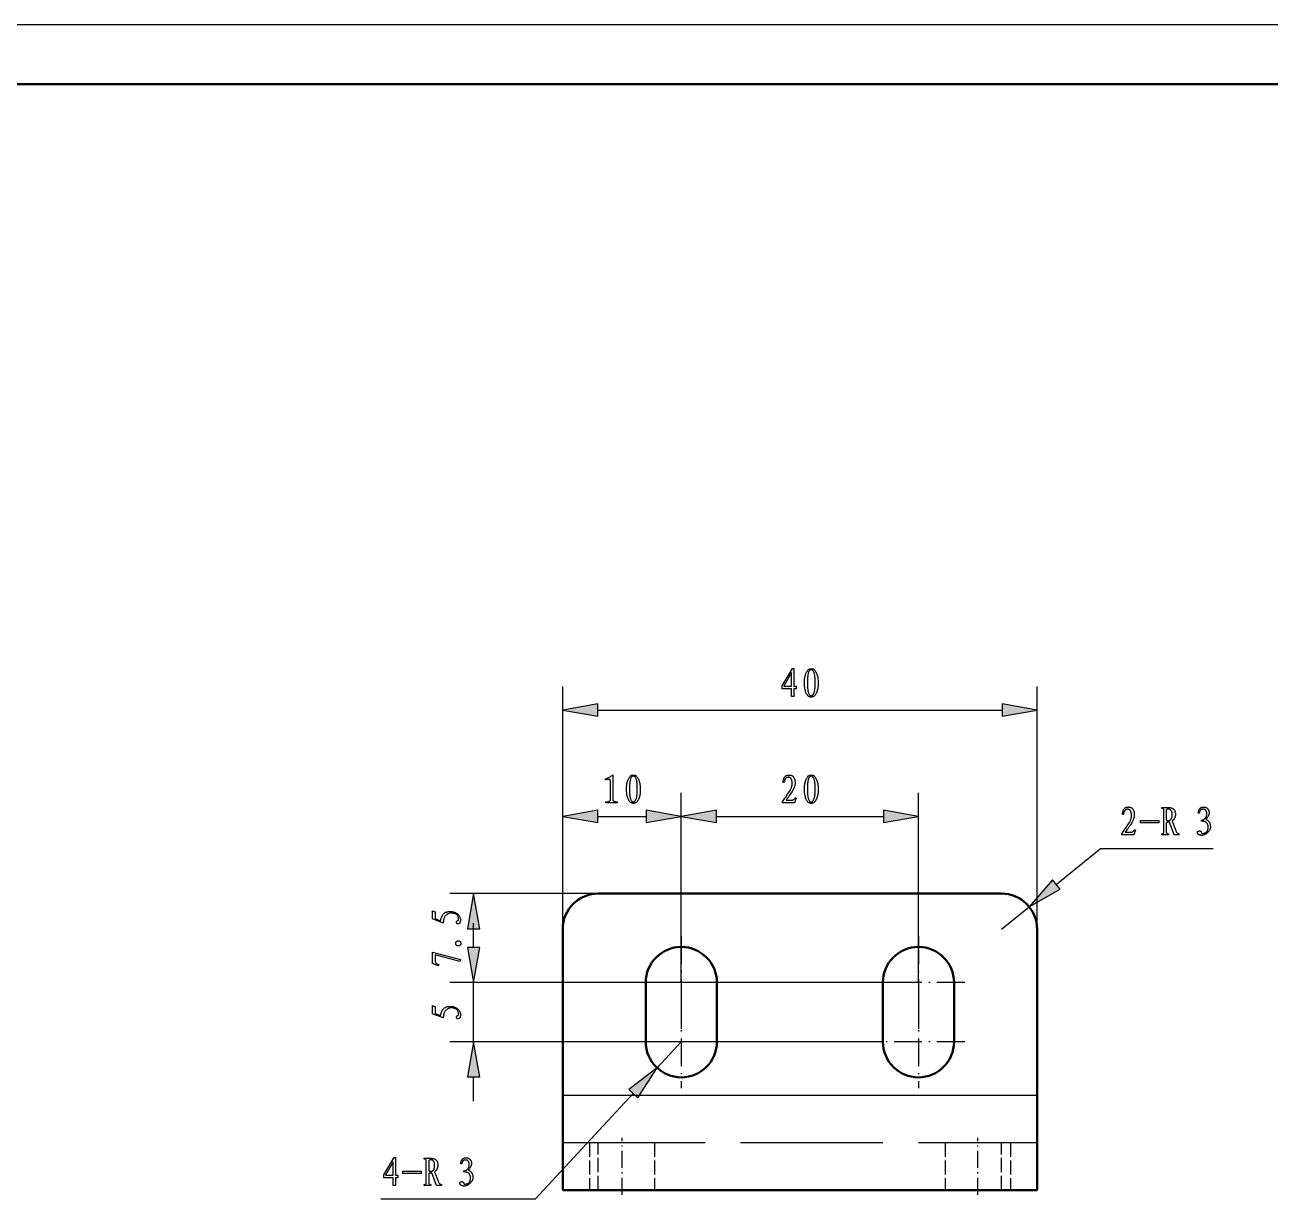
# Model space of a CAD drawing. Extents: x 0 to 420, y 0 to 297.
# Drawn here: x 210 to 315, y 198 to 297 of the extents above; entities that cross this region are included whole.
import ezdxf

# ---------------------------------------------------------------- set-up
doc = ezdxf.new("R2010")
doc.units = 0
doc.linetypes.add('DASHDOT', pattern=[18.5, 12, -3, 0.5, -3])
doc.linetypes.add('DASHED', pattern=[15, 12, -3])

msp = doc.modelspace()

# ---------------------------------------------------------------- linework, layer by layer
at = {"color": 7, "lineweight": 25}
for p, q in [((420, 297), (0, 297)), ((255.35, 206.74), (295.35, 206.74))]:
    msp.add_line(p, q, dxfattribs=at)
at = {"color": 7, "lineweight": 50}
for p, q in [((415, 292), (25, 292)), ((258.35, 223.74), (292.35, 223.74)), ((255.35, 198.74), (295.35, 198.74))]:
    msp.add_line(p, q, dxfattribs=at)
at = {"color": 5, "lineweight": 25}
for p, q in [((255.35, 220.74), (255.35, 241.21)), ((295.35, 220.74), (295.35, 241.21)), ((258.31, 239.21), (292.4, 239.21)), ((285.35, 216.24), (245.83, 216.24)), ((282.35, 216.24), (245.83, 216.24)), ((282.35, 211.24), (245.83, 211.24))]:
    msp.add_line(p, q, dxfattribs=at)
at = {"color": 5, "lineweight": 25, "ltscale": 0.28781}
msp.add_line((255.35, 220.74), (255.35, 232.25), dxfattribs=at)
at = {"color": 5, "lineweight": 25, "ltscale": 0.40031}
for p, q in [((265.35, 216.24), (265.35, 232.25)), ((265.35, 216.24), (265.35, 232.25)), ((285.35, 216.24), (285.35, 232.25))]:
    msp.add_line(p, q, dxfattribs=at)
at = {"color": 5, "lineweight": 25, "ltscale": 0.102278}
msp.add_line((258.31, 230.25), (262.4, 230.25), dxfattribs=at)
at = {"color": 5, "lineweight": 25, "ltscale": 0.352278}
msp.add_line((268.31, 230.25), (282.4, 230.25), dxfattribs=at)
at = {"color": 5, "lineweight": 25, "ltscale": 0.120807}
msp.add_line((296.97, 224.5), (300.71, 227.55), dxfattribs=at)
at = {"color": 5, "lineweight": 25, "ltscale": 0.2375}
msp.add_line((300.71, 227.55), (310.21, 227.55), dxfattribs=at)
at = {"color": 5, "lineweight": 25, "ltscale": 0.313143}
msp.add_line((258.35, 223.74), (245.83, 223.74), dxfattribs=at)
at = {"color": 5, "lineweight": 25, "ltscale": 0.075}
for p, q in [((292.35, 220.74), (294.68, 222.63)), ((265.35, 211.24), (263.31, 209.04))]:
    msp.add_line(p, q, dxfattribs=at)
at = {"color": 5, "lineweight": 25, "ltscale": 0.051139}
for p, q in [((247.83, 219.19), (247.83, 221.24)), ((247.83, 206.24), (247.83, 208.28))]:
    msp.add_line(p, q, dxfattribs=at)
at = {"color": 5, "lineweight": 25, "ltscale": 0.039779}
msp.add_line((247.83, 219.19), (247.83, 220.78), dxfattribs=at)
at = {"color": 7, "lineweight": 50, "ltscale": 0.35}
for p, q in [((255.35, 206.74), (255.35, 220.74)), ((295.35, 206.74), (295.35, 220.74))]:
    msp.add_line(p, q, dxfattribs=at)
at = {"color": 14, "linetype": 'DASHDOT', "lineweight": 25, "ltscale": 0.195}
for p, q in [((265.35, 220.14), (265.35, 212.34)), ((285.35, 220.14), (285.35, 212.34)), ((269.25, 216.24), (261.45, 216.24)), ((289.25, 216.24), (281.45, 216.24)), ((265.35, 215.14), (265.35, 207.34)), ((285.35, 215.14), (285.35, 207.34)), ((269.25, 211.24), (261.45, 211.24)), ((289.25, 211.24), (281.45, 211.24))]:
    msp.add_line(p, q, dxfattribs=at)
at = {"color": 5, "lineweight": 25, "ltscale": 0.125}
msp.add_line((247.83, 211.24), (247.83, 216.24), dxfattribs=at)
at = {"color": 7, "lineweight": 50, "ltscale": 0.125}
for p, q in [((262.35, 216.24), (262.35, 211.24)), ((268.35, 211.24), (268.35, 216.24)), ((282.35, 211.24), (282.35, 216.24)), ((288.35, 216.24), (288.35, 211.24))]:
    msp.add_line(p, q, dxfattribs=at)
at = {"color": 5, "lineweight": 25, "ltscale": 0.304018}
msp.add_line((261.3, 206.88), (253.02, 197.97), dxfattribs=at)
at = {"color": 7, "lineweight": 50, "ltscale": 0.2}
for p, q in [((255.35, 198.74), (255.35, 206.74)), ((295.35, 198.74), (295.35, 206.74))]:
    msp.add_line(p, q, dxfattribs=at)
at = {"color": 7, "linetype": 'DASHED', "lineweight": 25}
for p, q in [((255.35, 206.74), (295.35, 206.74)), ((255.35, 202.74), (295.35, 202.74))]:
    msp.add_line(p, q, dxfattribs=at)
at = {"color": 7, "linetype": 'DASHED', "lineweight": 25, "ltscale": 0.1}
for p, q in [((257.6, 202.74), (257.6, 198.74)), ((258.35, 198.74), (258.35, 202.74)), ((263.1, 202.74), (263.1, 198.74)), ((287.6, 202.74), (287.6, 198.74)), ((292.35, 198.74), (292.35, 202.74)), ((293.1, 202.74), (293.1, 198.74))]:
    msp.add_line(p, q, dxfattribs=at)
at = {"color": 14, "linetype": 'DASHDOT', "lineweight": 25, "ltscale": 0.12}
for p, q in [((260.35, 198.34), (260.35, 203.14)), ((290.35, 198.34), (290.35, 203.14))]:
    msp.add_line(p, q, dxfattribs=at)
at = {"color": 5, "lineweight": 25, "ltscale": 0.325}
msp.add_line((253.02, 197.97), (240.02, 197.97), dxfattribs=at)
at = {"color": 5, "lineweight": 25}
for points in [[(274.85, 242.72), (274.85, 241.24), (275.04, 241.24), (275.04, 241.02), (274.85, 241.02), (274.85, 240.37), (274.64, 240.37), (274.64, 241.02), (273.86, 241.02), (273.86, 241.27), (274.74, 242.72)], [(276.73, 242.36), (276.76, 242.3), (276.78, 242.23), (276.81, 242.16), (276.83, 242.08), (276.85, 242), (276.86, 241.91), (276.87, 241.82), (276.88, 241.72), (276.89, 241.62), (276.89, 241.51), (276.89, 241.41), (276.89, 241.3), (276.88, 241.21), (276.87, 241.11), (276.86, 241.02), (276.84, 240.94), (276.82, 240.86), (276.79, 240.78), (276.77, 240.71), (276.73, 240.64), (276.7, 240.58), (276.66, 240.52), (276.63, 240.47), (276.59, 240.43), (276.54, 240.39), (276.5, 240.36), (276.45, 240.34), (276.41, 240.32), (276.36, 240.31), (276.3, 240.31), (276.25, 240.31), (276.2, 240.32), (276.15, 240.34), (276.11, 240.36), (276.07, 240.39), (276.03, 240.43), (275.99, 240.47), (275.95, 240.52), (275.92, 240.58), (275.89, 240.64), (275.86, 240.71), (275.83, 240.78), (275.81, 240.86), (275.79, 240.94), (275.77, 241.02), (275.76, 241.11), (275.75, 241.21), (275.74, 241.3), (275.74, 241.41), (275.74, 241.51), (275.74, 241.62), (275.74, 241.72), (275.75, 241.82), (275.76, 241.91), (275.77, 242), (275.79, 242.08), (275.81, 242.16), (275.83, 242.23), (275.86, 242.3), (275.89, 242.36), (275.92, 242.42), (275.95, 242.47), (275.98, 242.52), (276.01, 242.56), (276.03, 242.59), (276.06, 242.62), (276.09, 242.65), (276.12, 242.67), (276.15, 242.68), (276.17, 242.69), (276.2, 242.69), (276.23, 242.7), (276.26, 242.7), (276.28, 242.7), (276.31, 242.7), (276.34, 242.7), (276.36, 242.7), (276.39, 242.7), (276.41, 242.69), (276.44, 242.69), (276.47, 242.68), (276.49, 242.67), (276.52, 242.65), (276.55, 242.62), (276.58, 242.59), (276.61, 242.56), (276.64, 242.52), (276.67, 242.47), (276.7, 242.42)], [(276.06, 240.73), (276.07, 240.68), (276.09, 240.64), (276.1, 240.6), (276.12, 240.57), (276.14, 240.54), (276.15, 240.51), (276.17, 240.49), (276.19, 240.48), (276.2, 240.46), (276.22, 240.45), (276.24, 240.45), (276.26, 240.44), (276.27, 240.44), (276.29, 240.44), (276.31, 240.44), (276.33, 240.44), (276.34, 240.44), (276.36, 240.44), (276.38, 240.45), (276.39, 240.45), (276.41, 240.46), (276.43, 240.48), (276.44, 240.49), (276.46, 240.51), (276.47, 240.54), (276.49, 240.57), (276.51, 240.6), (276.52, 240.64), (276.54, 240.68), (276.56, 240.73), (276.57, 240.78), (276.59, 240.84), (276.6, 240.9), (276.61, 240.97), (276.62, 241.04), (276.63, 241.13), (276.63, 241.21), (276.64, 241.31), (276.64, 241.41), (276.64, 241.51), (276.64, 241.62), (276.64, 241.72), (276.63, 241.82), (276.63, 241.91), (276.62, 241.99), (276.61, 242.07), (276.6, 242.15), (276.59, 242.21), (276.57, 242.28), (276.56, 242.33), (276.54, 242.39), (276.52, 242.43), (276.5, 242.47), (276.48, 242.51), (276.45, 242.54), (276.43, 242.56), (276.4, 242.58), (276.37, 242.6), (276.34, 242.6), (276.3, 242.61), (276.27, 242.6), (276.24, 242.6), (276.21, 242.58), (276.18, 242.56), (276.16, 242.54), (276.13, 242.51), (276.11, 242.47), (276.09, 242.43), (276.07, 242.39), (276.06, 242.33), (276.04, 242.28), (276.03, 242.21), (276.02, 242.15), (276.01, 242.07), (276, 241.99), (275.99, 241.91), (275.99, 241.82), (275.99, 241.72), (275.98, 241.62), (275.98, 241.51), (275.98, 241.41), (275.99, 241.31), (275.99, 241.21), (275.99, 241.13), (276, 241.04), (276.01, 240.97), (276.02, 240.9), (276.03, 240.84), (276.04, 240.78)], [(274.64, 241.24), (274.64, 242.38), (273.99, 241.24)], [(258.31, 239.74), (255.35, 239.21), (258.31, 238.69)], [(292.4, 238.69), (295.35, 239.21), (292.4, 239.74)], [(259.37, 233.18), (259.37, 233.22), (259.36, 233.25), (259.36, 233.28), (259.35, 233.31), (259.34, 233.33), (259.32, 233.35), (259.31, 233.36), (259.29, 233.37), (259.26, 233.38), (259.24, 233.38), (259.21, 233.38), (259.19, 233.37), (259.16, 233.37), (259.13, 233.37), (259.1, 233.36), (259.08, 233.36), (259.05, 233.35), (259.02, 233.34), (258.99, 233.34), (258.96, 233.33), (258.96, 233.41), (259.02, 233.44), (259.09, 233.46), (259.15, 233.49), (259.22, 233.52), (259.28, 233.56), (259.34, 233.59), (259.4, 233.63), (259.46, 233.67), (259.52, 233.71), (259.57, 233.75), (259.57, 231.65), (259.58, 231.62), (259.6, 231.59), (259.62, 231.56), (259.65, 231.54), (259.68, 231.52), (259.72, 231.51), (259.77, 231.5), (259.82, 231.49), (259.88, 231.48), (259.94, 231.48), (259.94, 231.4), (258.99, 231.4), (258.99, 231.48), (259.05, 231.48), (259.12, 231.49), (259.17, 231.5), (259.22, 231.51), (259.26, 231.52), (259.3, 231.53), (259.32, 231.55), (259.35, 231.57), (259.36, 231.59), (259.37, 231.62)], [(261.73, 233.4), (261.76, 233.33), (261.78, 233.27), (261.81, 233.19), (261.83, 233.12), (261.85, 233.03), (261.86, 232.95), (261.87, 232.86), (261.88, 232.76), (261.89, 232.66), (261.89, 232.55), (261.89, 232.44), (261.89, 232.34), (261.88, 232.24), (261.87, 232.15), (261.86, 232.06), (261.84, 231.97), (261.82, 231.89), (261.79, 231.81), (261.77, 231.74), (261.73, 231.67), (261.7, 231.61), (261.66, 231.56), (261.63, 231.51), (261.59, 231.46), (261.54, 231.43), (261.5, 231.4), (261.45, 231.38), (261.41, 231.36), (261.36, 231.35), (261.3, 231.35), (261.25, 231.35), (261.2, 231.36), (261.15, 231.38), (261.11, 231.4), (261.07, 231.43), (261.03, 231.46), (260.99, 231.51), (260.95, 231.56), (260.92, 231.61), (260.89, 231.67), (260.86, 231.74), (260.83, 231.81), (260.81, 231.89), (260.79, 231.97), (260.77, 232.06), (260.76, 232.15), (260.75, 232.24), (260.74, 232.34), (260.74, 232.44), (260.74, 232.55), (260.74, 232.66), (260.74, 232.76), (260.75, 232.86), (260.76, 232.95), (260.77, 233.03), (260.79, 233.12), (260.81, 233.19), (260.83, 233.27), (260.86, 233.33), (260.89, 233.4), (260.92, 233.45), (260.95, 233.51), (260.98, 233.55), (261.01, 233.59), (261.03, 233.63), (261.06, 233.66), (261.09, 233.68), (261.12, 233.7), (261.15, 233.72), (261.17, 233.73), (261.2, 233.73), (261.23, 233.73), (261.26, 233.74), (261.28, 233.74), (261.31, 233.74), (261.34, 233.74), (261.36, 233.74), (261.39, 233.73), (261.41, 233.73), (261.44, 233.73), (261.47, 233.72), (261.49, 233.7), (261.52, 233.68), (261.55, 233.66), (261.58, 233.63), (261.61, 233.59), (261.64, 233.55), (261.67, 233.51), (261.7, 233.45)], [(261.06, 231.76), (261.07, 231.72), (261.09, 231.68), (261.1, 231.64), (261.12, 231.6), (261.14, 231.58), (261.15, 231.55), (261.17, 231.53), (261.19, 231.51), (261.2, 231.5), (261.22, 231.49), (261.24, 231.48), (261.26, 231.48), (261.27, 231.48), (261.29, 231.47), (261.31, 231.47), (261.33, 231.47), (261.34, 231.48), (261.36, 231.48), (261.38, 231.48), (261.39, 231.49), (261.41, 231.5), (261.43, 231.51), (261.44, 231.53), (261.46, 231.55), (261.47, 231.58), (261.49, 231.6), (261.51, 231.64), (261.52, 231.68), (261.54, 231.72), (261.56, 231.76), (261.57, 231.81), (261.59, 231.87), (261.6, 231.93), (261.61, 232), (261.62, 232.08), (261.63, 232.16), (261.63, 232.25), (261.64, 232.34), (261.64, 232.44), (261.64, 232.55), (261.64, 232.66), (261.64, 232.76), (261.63, 232.85), (261.63, 232.94), (261.62, 233.03), (261.61, 233.11), (261.6, 233.18), (261.59, 233.25), (261.57, 233.31), (261.56, 233.37), (261.54, 233.42), (261.52, 233.47), (261.5, 233.51), (261.48, 233.54), (261.45, 233.57), (261.43, 233.6), (261.4, 233.62), (261.37, 233.63), (261.34, 233.64), (261.3, 233.64), (261.27, 233.64), (261.24, 233.63), (261.21, 233.62), (261.18, 233.6), (261.16, 233.57), (261.13, 233.54), (261.11, 233.51), (261.09, 233.47), (261.07, 233.42), (261.06, 233.37), (261.04, 233.31), (261.03, 233.25), (261.02, 233.18), (261.01, 233.11), (261, 233.03), (260.99, 232.94), (260.99, 232.85), (260.99, 232.76), (260.98, 232.66), (260.98, 232.55), (260.98, 232.44), (260.99, 232.34), (260.99, 232.25), (260.99, 232.16), (261, 232.08), (261.01, 232), (261.02, 231.93), (261.03, 231.87), (261.04, 231.81)], [(274.18, 231.62), (274.71, 231.62), (274.74, 231.63), (274.76, 231.64), (274.79, 231.65), (274.82, 231.66), (274.84, 231.68), (274.87, 231.7), (274.89, 231.73), (274.91, 231.75), (274.94, 231.78), (274.96, 231.81), (275.04, 231.81), (274.9, 231.4), (273.88, 231.4), (273.88, 231.48), (273.99, 231.64), (274.09, 231.78), (274.18, 231.91), (274.26, 232.03), (274.34, 232.14), (274.4, 232.24), (274.46, 232.33), (274.51, 232.4), (274.55, 232.47), (274.57, 232.52), (274.6, 232.57), (274.62, 232.62), (274.64, 232.67), (274.65, 232.72), (274.67, 232.77), (274.68, 232.82), (274.69, 232.86), (274.69, 232.91), (274.7, 232.96), (274.7, 233.01), (274.7, 233.05), (274.69, 233.1), (274.69, 233.14), (274.69, 233.18), (274.68, 233.22), (274.67, 233.26), (274.66, 233.3), (274.65, 233.33), (274.64, 233.37), (274.63, 233.4), (274.61, 233.43), (274.6, 233.45), (274.58, 233.47), (274.56, 233.49), (274.53, 233.51), (274.51, 233.52), (274.48, 233.53), (274.45, 233.54), (274.42, 233.55), (274.38, 233.55), (274.35, 233.55), (274.32, 233.54), (274.29, 233.54), (274.26, 233.53), (274.23, 233.51), (274.2, 233.5), (274.18, 233.48), (274.16, 233.46), (274.14, 233.44), (274.12, 233.41), (274.11, 233.38), (274.09, 233.35), (274.08, 233.33), (274.07, 233.29), (274.05, 233.26), (274.04, 233.23), (274.04, 233.2), (274.03, 233.17), (274.02, 233.13), (274.01, 233.1), (273.93, 233.1), (273.94, 233.17), (273.95, 233.24), (273.96, 233.3), (273.98, 233.36), (273.99, 233.41), (274.01, 233.46), (274.02, 233.5), (274.04, 233.54), (274.06, 233.57), (274.08, 233.6), (274.1, 233.62), (274.13, 233.64), (274.15, 233.66), (274.17, 233.67), (274.2, 233.69), (274.22, 233.7), (274.25, 233.71), (274.27, 233.72), (274.3, 233.73), (274.32, 233.73), (274.35, 233.74), (274.37, 233.74), (274.4, 233.74), (274.42, 233.74), (274.45, 233.74), (274.47, 233.74), (274.5, 233.74), (274.52, 233.74), (274.55, 233.74), (274.57, 233.73), (274.6, 233.73), (274.62, 233.72), (274.65, 233.71), (274.67, 233.69), (274.7, 233.68), (274.72, 233.66), (274.75, 233.63), (274.77, 233.61), (274.8, 233.58), (274.82, 233.55), (274.84, 233.51), (274.86, 233.48), (274.88, 233.44), (274.9, 233.39), (274.91, 233.35), (274.92, 233.3), (274.93, 233.25), (274.94, 233.2), (274.94, 233.14), (274.94, 233.08), (274.94, 233.02), (274.94, 232.96), (274.93, 232.9), (274.91, 232.84), (274.9, 232.78), (274.87, 232.71), (274.85, 232.65), (274.82, 232.58), (274.79, 232.52), (274.75, 232.45), (274.71, 232.39), (274.67, 232.32), (274.62, 232.24), (274.57, 232.16), (274.51, 232.08), (274.45, 232), (274.39, 231.91), (274.32, 231.82), (274.25, 231.72)], [(276.73, 233.4), (276.76, 233.33), (276.78, 233.27), (276.81, 233.19), (276.83, 233.12), (276.85, 233.03), (276.86, 232.95), (276.87, 232.86), (276.88, 232.76), (276.89, 232.66), (276.89, 232.55), (276.89, 232.44), (276.89, 232.34), (276.88, 232.24), (276.87, 232.15), (276.86, 232.06), (276.84, 231.97), (276.82, 231.89), (276.79, 231.81), (276.77, 231.74), (276.73, 231.67), (276.7, 231.61), (276.66, 231.56), (276.63, 231.51), (276.59, 231.46), (276.54, 231.43), (276.5, 231.4), (276.45, 231.38), (276.41, 231.36), (276.36, 231.35), (276.3, 231.35), (276.25, 231.35), (276.2, 231.36), (276.15, 231.38), (276.11, 231.4), (276.07, 231.43), (276.03, 231.46), (275.99, 231.51), (275.95, 231.56), (275.92, 231.61), (275.89, 231.67), (275.86, 231.74), (275.83, 231.81), (275.81, 231.89), (275.79, 231.97), (275.77, 232.06), (275.76, 232.15), (275.75, 232.24), (275.74, 232.34), (275.74, 232.44), (275.74, 232.55), (275.74, 232.66), (275.74, 232.76), (275.75, 232.86), (275.76, 232.95), (275.77, 233.03), (275.79, 233.12), (275.81, 233.19), (275.83, 233.27), (275.86, 233.33), (275.89, 233.4), (275.92, 233.45), (275.95, 233.51), (275.98, 233.55), (276.01, 233.59), (276.03, 233.63), (276.06, 233.66), (276.09, 233.68), (276.12, 233.7), (276.15, 233.72), (276.17, 233.73), (276.2, 233.73), (276.23, 233.73), (276.26, 233.74), (276.28, 233.74), (276.31, 233.74), (276.34, 233.74), (276.36, 233.74), (276.39, 233.73), (276.41, 233.73), (276.44, 233.73), (276.47, 233.72), (276.49, 233.7), (276.52, 233.68), (276.55, 233.66), (276.58, 233.63), (276.61, 233.59), (276.64, 233.55), (276.67, 233.51), (276.7, 233.45)], [(276.06, 231.76), (276.07, 231.72), (276.09, 231.68), (276.1, 231.64), (276.12, 231.6), (276.14, 231.58), (276.15, 231.55), (276.17, 231.53), (276.19, 231.51), (276.2, 231.5), (276.22, 231.49), (276.24, 231.48), (276.26, 231.48), (276.27, 231.48), (276.29, 231.47), (276.31, 231.47), (276.33, 231.47), (276.34, 231.48), (276.36, 231.48), (276.38, 231.48), (276.39, 231.49), (276.41, 231.5), (276.43, 231.51), (276.44, 231.53), (276.46, 231.55), (276.47, 231.58), (276.49, 231.6), (276.51, 231.64), (276.52, 231.68), (276.54, 231.72), (276.56, 231.76), (276.57, 231.81), (276.59, 231.87), (276.6, 231.93), (276.61, 232), (276.62, 232.08), (276.63, 232.16), (276.63, 232.25), (276.64, 232.34), (276.64, 232.44), (276.64, 232.55), (276.64, 232.66), (276.64, 232.76), (276.63, 232.85), (276.63, 232.94), (276.62, 233.03), (276.61, 233.11), (276.6, 233.18), (276.59, 233.25), (276.57, 233.31), (276.56, 233.37), (276.54, 233.42), (276.52, 233.47), (276.5, 233.51), (276.48, 233.54), (276.45, 233.57), (276.43, 233.6), (276.4, 233.62), (276.37, 233.63), (276.34, 233.64), (276.3, 233.64), (276.27, 233.64), (276.24, 233.63), (276.21, 233.62), (276.18, 233.6), (276.16, 233.57), (276.13, 233.54), (276.11, 233.51), (276.09, 233.47), (276.07, 233.42), (276.06, 233.37), (276.04, 233.31), (276.03, 233.25), (276.02, 233.18), (276.01, 233.11), (276, 233.03), (275.99, 232.94), (275.99, 232.85), (275.99, 232.76), (275.98, 232.66), (275.98, 232.55), (275.98, 232.44), (275.99, 232.34), (275.99, 232.25), (275.99, 232.16), (276, 232.08), (276.01, 232), (276.02, 231.93), (276.03, 231.87), (276.04, 231.81)], [(302.79, 228.92), (303.32, 228.92), (303.35, 228.93), (303.38, 228.94), (303.4, 228.95), (303.43, 228.97), (303.45, 228.98), (303.48, 229), (303.5, 229.03), (303.52, 229.05), (303.55, 229.08), (303.57, 229.11), (303.65, 229.11), (303.51, 228.7), (302.49, 228.7), (302.49, 228.79), (302.6, 228.94), (302.7, 229.08), (302.79, 229.21), (302.88, 229.33), (302.95, 229.44), (303.01, 229.54), (303.07, 229.63), (303.12, 229.7), (303.16, 229.77), (303.19, 229.83), (303.21, 229.87), (303.23, 229.92), (303.25, 229.97), (303.26, 230.02), (303.28, 230.07), (303.29, 230.12), (303.3, 230.17), (303.3, 230.21), (303.31, 230.26), (303.31, 230.31), (303.31, 230.36), (303.31, 230.4), (303.3, 230.45), (303.3, 230.49), (303.29, 230.53), (303.28, 230.57), (303.27, 230.6), (303.26, 230.64), (303.25, 230.67), (303.24, 230.7), (303.23, 230.73), (303.21, 230.75), (303.19, 230.78), (303.17, 230.8), (303.14, 230.81), (303.12, 230.83), (303.09, 230.84), (303.06, 230.84), (303.03, 230.85), (302.99, 230.85), (302.96, 230.85), (302.93, 230.84), (302.9, 230.84), (302.87, 230.83), (302.84, 230.82), (302.82, 230.8), (302.79, 230.78), (302.77, 230.76), (302.75, 230.74), (302.73, 230.71), (302.72, 230.69), (302.7, 230.66), (302.69, 230.63), (302.68, 230.6), (302.67, 230.57), (302.66, 230.53), (302.65, 230.5), (302.64, 230.47), (302.63, 230.43), (302.62, 230.4), (302.54, 230.4), (302.55, 230.47), (302.56, 230.54), (302.57, 230.6), (302.59, 230.66), (302.6, 230.72), (302.62, 230.76), (302.63, 230.8), (302.65, 230.84), (302.67, 230.87), (302.69, 230.9), (302.72, 230.92), (302.74, 230.94), (302.76, 230.96), (302.78, 230.98), (302.81, 230.99), (302.83, 231), (302.86, 231.01), (302.88, 231.02), (302.91, 231.03), (302.93, 231.04), (302.96, 231.04), (302.98, 231.04), (303.01, 231.04), (303.04, 231.04), (303.06, 231.05), (303.09, 231.04), (303.11, 231.04), (303.14, 231.04), (303.16, 231.04), (303.19, 231.04), (303.21, 231.03), (303.23, 231.02), (303.26, 231.01), (303.28, 231), (303.31, 230.98), (303.33, 230.96), (303.36, 230.94), (303.38, 230.91), (303.41, 230.88), (303.43, 230.85), (303.45, 230.82), (303.48, 230.78), (303.49, 230.74), (303.51, 230.7), (303.52, 230.65), (303.53, 230.6), (303.54, 230.55), (303.55, 230.5), (303.55, 230.44), (303.55, 230.39), (303.55, 230.33), (303.55, 230.26), (303.54, 230.2), (303.52, 230.14), (303.51, 230.08), (303.49, 230.01), (303.46, 229.95), (303.43, 229.89), (303.4, 229.82), (303.36, 229.76), (303.32, 229.69), (303.28, 229.62), (303.23, 229.54), (303.18, 229.47), (303.12, 229.38), (303.06, 229.3), (303, 229.21), (302.93, 229.12), (302.86, 229.02)], [(306.25, 229.7), (306.25, 228.92), (306.25, 228.9), (306.26, 228.87), (306.28, 228.85), (306.29, 228.84), (306.31, 228.82), (306.33, 228.81), (306.35, 228.8), (306.38, 228.79), (306.41, 228.79), (306.44, 228.79), (306.44, 228.7), (305.87, 228.7), (305.87, 228.79), (305.89, 228.79), (305.92, 228.79), (305.94, 228.8), (305.97, 228.81), (305.98, 228.82), (306, 228.83), (306.02, 228.85), (306.03, 228.86), (306.04, 228.89), (306.04, 228.91), (306.04, 230.8), (306.04, 230.82), (306.03, 230.84), (306.02, 230.86), (306, 230.87), (305.98, 230.89), (305.97, 230.9), (305.94, 230.91), (305.92, 230.91), (305.89, 230.92), (305.87, 230.92), (305.87, 231), (306.47, 231), (306.52, 230.99), (306.58, 230.99), (306.62, 230.97), (306.67, 230.96), (306.71, 230.95), (306.75, 230.93), (306.79, 230.91), (306.83, 230.89), (306.86, 230.86), (306.88, 230.84), (306.91, 230.81), (306.93, 230.78), (306.95, 230.74), (306.97, 230.71), (306.98, 230.67), (306.99, 230.63), (307, 230.58), (307.01, 230.53), (307.01, 230.49), (307.01, 230.43), (307.01, 230.38), (307.01, 230.33), (307, 230.28), (306.99, 230.24), (306.98, 230.2), (306.97, 230.16), (306.96, 230.12), (306.94, 230.09), (306.92, 230.05), (306.9, 230.02), (306.87, 230), (306.85, 229.97), (306.83, 229.95), (306.82, 229.93), (306.8, 229.91), (306.78, 229.89), (306.77, 229.88), (306.76, 229.87), (306.75, 229.86), (306.74, 229.85), (307.04, 229.07), (307.06, 229.02), (307.09, 228.97), (307.11, 228.93), (307.14, 228.9), (307.16, 228.86), (307.19, 228.84), (307.22, 228.82), (307.25, 228.8), (307.28, 228.79), (307.31, 228.79), (307.31, 228.7), (306.92, 228.7), (306.51, 229.76), (306.47, 229.76), (306.43, 229.75), (306.39, 229.75), (306.36, 229.75), (306.33, 229.74), (306.31, 229.74), (306.29, 229.73), (306.27, 229.72), (306.26, 229.71)], [(308.94, 230.52), (308.95, 230.57), (308.95, 230.61), (308.96, 230.65), (308.97, 230.68), (308.98, 230.72), (308.99, 230.75), (309, 230.79), (309.02, 230.82), (309.03, 230.84), (309.05, 230.87), (309.07, 230.9), (309.09, 230.92), (309.11, 230.94), (309.13, 230.96), (309.16, 230.98), (309.18, 230.99), (309.2, 231), (309.22, 231.01), (309.25, 231.02), (309.27, 231.03), (309.3, 231.03), (309.32, 231.04), (309.34, 231.04), (309.37, 231.04), (309.39, 231.04), (309.41, 231.04), (309.44, 231.04), (309.46, 231.04), (309.48, 231.04), (309.5, 231.04), (309.53, 231.03), (309.55, 231.02), (309.57, 231.01), (309.59, 231), (309.62, 230.99), (309.64, 230.97), (309.66, 230.96), (309.69, 230.94), (309.71, 230.92), (309.74, 230.89), (309.76, 230.87), (309.78, 230.84), (309.8, 230.81), (309.81, 230.77), (309.83, 230.74), (309.84, 230.7), (309.84, 230.66), (309.85, 230.62), (309.85, 230.58), (309.85, 230.53), (309.85, 230.48), (309.84, 230.43), (309.83, 230.38), (309.81, 230.33), (309.78, 230.28), (309.75, 230.22), (309.72, 230.17), (309.68, 230.12), (309.64, 230.06), (309.59, 230), (309.62, 229.98), (309.66, 229.96), (309.69, 229.94), (309.72, 229.92), (309.75, 229.9), (309.78, 229.87), (309.81, 229.85), (309.83, 229.82), (309.85, 229.8), (309.87, 229.77), (309.89, 229.74), (309.91, 229.71), (309.92, 229.68), (309.93, 229.64), (309.94, 229.6), (309.95, 229.56), (309.96, 229.52), (309.96, 229.47), (309.97, 229.42), (309.97, 229.37), (309.97, 229.31), (309.96, 229.26), (309.95, 229.21), (309.93, 229.16), (309.91, 229.11), (309.88, 229.06), (309.84, 229.01), (309.81, 228.97), (309.76, 228.92), (309.72, 228.87), (309.67, 228.83), (309.62, 228.79), (309.57, 228.76), (309.52, 228.73), (309.47, 228.71), (309.43, 228.69), (309.39, 228.67), (309.34, 228.66), (309.3, 228.65), (309.26, 228.65), (309.22, 228.65), (309.18, 228.65), (309.15, 228.66), (309.11, 228.66), (309.08, 228.67), (309.05, 228.68), (309.03, 228.69), (309, 228.7), (308.98, 228.71), (308.96, 228.72), (308.95, 228.74), (308.93, 228.75), (308.92, 228.77), (308.91, 228.78), (308.9, 228.8), (308.89, 228.81), (308.88, 228.83), (308.88, 228.84), (308.88, 228.85), (308.87, 228.87), (308.88, 228.88), (308.88, 228.89), (308.88, 228.91), (308.88, 228.92), (308.89, 228.93), (308.89, 228.94), (308.89, 228.95), (308.9, 228.96), (308.91, 228.97), (308.92, 228.98), (308.92, 228.99), (308.93, 228.99), (308.94, 229), (308.95, 229), (308.96, 229.01), (308.97, 229.01), (308.98, 229.02), (308.99, 229.02), (309.01, 229.02), (309.02, 229.03), (309.03, 229.03), (309.04, 229.03), (309.05, 229.03), (309.07, 229.02), (309.08, 229.02), (309.09, 229.02), (309.1, 229.01), (309.11, 229.01), (309.12, 229), (309.13, 229), (309.15, 228.99), (309.16, 228.98), (309.17, 228.97), (309.18, 228.95), (309.19, 228.93), (309.2, 228.92), (309.21, 228.89), (309.22, 228.87), (309.23, 228.84), (309.24, 228.81), (309.3, 228.81), (309.36, 228.82), (309.41, 228.83), (309.46, 228.84), (309.51, 228.85), (309.55, 228.87), (309.58, 228.89), (309.62, 228.91), (309.64, 228.94), (309.67, 228.96), (309.69, 228.99), (309.71, 229.03), (309.72, 229.06), (309.74, 229.1), (309.75, 229.13), (309.76, 229.17), (309.77, 229.21), (309.77, 229.25), (309.78, 229.3), (309.78, 229.34), (309.78, 229.38), (309.77, 229.43), (309.77, 229.47), (309.76, 229.51), (309.75, 229.54), (309.73, 229.58), (309.72, 229.61), (309.7, 229.64), (309.68, 229.67), (309.65, 229.7), (309.63, 229.73), (309.6, 229.75), (309.56, 229.77), (309.53, 229.79), (309.48, 229.81), (309.44, 229.82), (309.39, 229.83), (309.33, 229.84), (309.28, 229.85), (309.22, 229.85), (309.22, 229.93), (309.25, 229.94), (309.28, 229.94), (309.31, 229.95), (309.34, 229.96), (309.38, 229.97), (309.41, 229.99), (309.44, 230.01), (309.47, 230.03), (309.5, 230.06), (309.52, 230.08), (309.55, 230.12), (309.58, 230.15), (309.6, 230.18), (309.62, 230.21), (309.63, 230.25), (309.64, 230.28), (309.65, 230.32), (309.66, 230.36), (309.67, 230.4), (309.67, 230.44), (309.67, 230.48), (309.66, 230.52), (309.66, 230.55), (309.66, 230.59), (309.65, 230.62), (309.64, 230.65), (309.63, 230.68), (309.62, 230.7), (309.61, 230.73), (309.59, 230.75), (309.58, 230.77), (309.56, 230.78), (309.54, 230.8), (309.52, 230.81), (309.5, 230.82), (309.48, 230.83), (309.45, 230.84), (309.42, 230.85), (309.4, 230.85), (309.37, 230.85), (309.34, 230.85), (309.31, 230.85), (309.28, 230.84), (309.26, 230.84), (309.24, 230.83), (309.21, 230.83), (309.19, 230.82), (309.17, 230.81), (309.16, 230.8), (309.14, 230.78), (309.13, 230.77), (309.11, 230.75), (309.1, 230.73), (309.09, 230.71), (309.07, 230.68), (309.06, 230.66), (309.05, 230.63), (309.04, 230.59), (309.03, 230.56), (309.03, 230.52)], [(258.31, 230.77), (255.35, 230.25), (258.31, 229.73)], [(262.4, 229.73), (265.35, 230.25), (262.4, 230.77)], [(268.31, 230.77), (265.35, 230.25), (268.31, 229.73)], [(282.4, 229.73), (285.35, 230.25), (282.4, 230.77)], [(306.66, 230.75), (306.64, 230.78), (306.62, 230.79), (306.6, 230.81), (306.58, 230.82), (306.56, 230.84), (306.54, 230.85), (306.51, 230.85), (306.48, 230.86), (306.46, 230.86), (306.43, 230.86), (306.4, 230.86), (306.37, 230.86), (306.35, 230.86), (306.33, 230.85), (306.31, 230.85), (306.29, 230.84), (306.28, 230.83), (306.26, 230.82), (306.25, 230.81), (306.25, 230.8), (306.25, 229.98), (306.25, 229.96), (306.26, 229.95), (306.27, 229.93), (306.29, 229.92), (306.3, 229.91), (306.32, 229.91), (306.34, 229.9), (306.36, 229.9), (306.39, 229.89), (306.41, 229.89), (306.44, 229.89), (306.47, 229.9), (306.5, 229.9), (306.52, 229.91), (306.55, 229.92), (306.57, 229.94), (306.59, 229.95), (306.61, 229.97), (306.63, 229.99), (306.65, 230.01), (306.67, 230.03), (306.68, 230.06), (306.7, 230.09), (306.71, 230.13), (306.72, 230.16), (306.73, 230.2), (306.73, 230.24), (306.74, 230.29), (306.74, 230.34), (306.74, 230.39), (306.74, 230.44), (306.74, 230.48), (306.73, 230.53), (306.73, 230.57), (306.72, 230.61), (306.71, 230.64), (306.7, 230.68), (306.69, 230.7), (306.67, 230.73)], [(304.07, 229.91), (305.61, 229.91), (305.61, 229.72), (304.07, 229.72)], [(296.64, 224.9), (294.68, 222.63), (297.3, 224.1)], [(248.35, 220.78), (247.83, 223.74), (247.31, 220.78)], [(245.97, 222.09), (245.91, 222.09), (245.86, 222.09), (245.8, 222.08), (245.75, 222.06), (245.7, 222.04), (245.66, 222.02), (245.61, 221.99), (245.57, 221.96), (245.53, 221.93), (245.49, 221.89), (245.45, 221.85), (245.42, 221.8), (245.39, 221.74), (245.36, 221.69), (245.34, 221.63), (245.32, 221.56), (245.3, 221.49), (245.29, 221.41), (245.28, 221.33), (245.27, 221.25), (244.38, 221.6), (244.38, 222.29), (244.6, 222.19), (244.6, 221.63), (245.05, 221.45), (245.07, 221.53), (245.08, 221.6), (245.1, 221.66), (245.12, 221.73), (245.15, 221.79), (245.17, 221.84), (245.2, 221.9), (245.23, 221.95), (245.27, 221.99), (245.3, 222.03), (245.34, 222.07), (245.39, 222.1), (245.43, 222.13), (245.48, 222.16), (245.54, 222.18), (245.59, 222.2), (245.66, 222.21), (245.72, 222.22), (245.79, 222.23), (245.86, 222.23), (245.94, 222.23), (246.01, 222.22), (246.08, 222.21), (246.14, 222.2), (246.2, 222.18), (246.26, 222.16), (246.32, 222.13), (246.37, 222.1), (246.42, 222.07), (246.47, 222.03), (246.52, 221.99), (246.56, 221.95), (246.59, 221.91), (246.62, 221.87), (246.65, 221.82), (246.67, 221.78), (246.69, 221.73), (246.7, 221.68), (246.71, 221.64), (246.72, 221.59), (246.72, 221.54), (246.72, 221.5), (246.72, 221.46), (246.72, 221.42), (246.71, 221.38), (246.71, 221.35), (246.7, 221.32), (246.69, 221.3), (246.68, 221.28), (246.67, 221.26), (246.66, 221.24), (246.65, 221.23), (246.63, 221.22), (246.62, 221.21), (246.6, 221.2), (246.59, 221.19), (246.57, 221.19), (246.56, 221.18), (246.54, 221.18), (246.53, 221.18), (246.51, 221.18), (246.5, 221.18), (246.48, 221.18), (246.47, 221.19), (246.46, 221.19), (246.45, 221.2), (246.44, 221.21), (246.43, 221.22), (246.42, 221.23), (246.41, 221.25), (246.4, 221.26), (246.4, 221.27), (246.4, 221.29), (246.39, 221.3), (246.39, 221.31), (246.39, 221.33), (246.39, 221.34), (246.4, 221.36), (246.4, 221.37), (246.4, 221.38), (246.41, 221.4), (246.42, 221.41), (246.43, 221.42), (246.44, 221.43), (246.46, 221.44), (246.48, 221.46), (246.5, 221.47), (246.52, 221.47), (246.54, 221.48), (246.57, 221.49), (246.57, 221.56), (246.56, 221.63), (246.55, 221.68), (246.54, 221.74), (246.53, 221.79), (246.51, 221.84), (246.49, 221.88), (246.47, 221.91), (246.44, 221.94), (246.41, 221.97), (246.38, 221.99), (246.34, 222.02), (246.31, 222.03), (246.26, 222.05), (246.22, 222.06), (246.18, 222.07), (246.13, 222.08), (246.08, 222.09), (246.02, 222.09)], [(246.73, 219.66), (246.74, 219.64), (246.75, 219.62), (246.75, 219.59), (246.76, 219.57), (246.76, 219.55), (246.76, 219.52), (246.75, 219.5), (246.75, 219.48), (246.74, 219.45), (246.73, 219.43), (246.71, 219.4), (246.7, 219.38), (246.68, 219.37), (246.66, 219.35), (246.64, 219.34), (246.62, 219.33), (246.6, 219.33), (246.57, 219.32), (246.55, 219.32), (246.52, 219.33), (246.49, 219.33), (246.47, 219.34), (246.44, 219.34), (246.42, 219.35), (246.41, 219.37), (246.39, 219.38), (246.38, 219.39), (246.37, 219.41), (246.36, 219.43), (246.35, 219.45), (246.34, 219.47), (246.34, 219.49), (246.34, 219.51), (246.34, 219.53), (246.34, 219.55), (246.34, 219.57), (246.34, 219.59), (246.34, 219.61), (246.34, 219.63), (246.35, 219.65), (246.36, 219.66), (246.37, 219.68), (246.38, 219.7), (246.39, 219.71), (246.41, 219.72), (246.43, 219.73), (246.45, 219.74), (246.47, 219.75), (246.5, 219.75), (246.53, 219.76), (246.56, 219.76), (246.58, 219.76), (246.61, 219.75), (246.63, 219.75), (246.65, 219.74), (246.67, 219.73), (246.69, 219.71), (246.71, 219.7), (246.72, 219.68)], [(244.6, 218.06), (244.6, 218.04), (244.6, 218.01), (244.6, 217.99), (244.61, 217.97), (244.61, 217.95), (244.62, 217.94), (244.63, 217.92), (244.63, 217.91), (244.64, 217.89), (244.65, 217.88), (244.67, 217.87), (244.68, 217.86), (244.7, 217.85), (244.72, 217.83), (244.74, 217.82), (244.77, 217.81), (244.8, 217.79), (244.83, 217.78), (244.86, 217.76), (244.9, 217.75), (244.87, 217.66), (244.38, 217.83), (244.38, 218.8), (246.73, 218.18), (246.68, 218.02), (244.6, 218.58)], [(247.31, 219.19), (247.83, 216.24), (248.35, 219.19)], [(247.31, 219.19), (247.83, 216.24), (248.35, 219.19)], [(245.97, 214.09), (245.91, 214.09), (245.86, 214.09), (245.8, 214.08), (245.75, 214.06), (245.7, 214.04), (245.66, 214.02), (245.61, 213.99), (245.57, 213.96), (245.53, 213.93), (245.49, 213.89), (245.45, 213.85), (245.42, 213.8), (245.39, 213.74), (245.36, 213.69), (245.34, 213.63), (245.32, 213.56), (245.3, 213.49), (245.29, 213.41), (245.28, 213.33), (245.27, 213.25), (244.38, 213.6), (244.38, 214.29), (244.6, 214.19), (244.6, 213.63), (245.05, 213.45), (245.07, 213.53), (245.08, 213.6), (245.1, 213.66), (245.12, 213.73), (245.15, 213.79), (245.17, 213.84), (245.2, 213.9), (245.23, 213.95), (245.27, 213.99), (245.3, 214.03), (245.34, 214.07), (245.39, 214.1), (245.43, 214.13), (245.48, 214.16), (245.54, 214.18), (245.59, 214.2), (245.66, 214.21), (245.72, 214.22), (245.79, 214.23), (245.86, 214.23), (245.94, 214.23), (246.01, 214.22), (246.08, 214.21), (246.14, 214.2), (246.2, 214.18), (246.26, 214.16), (246.32, 214.13), (246.37, 214.1), (246.42, 214.07), (246.47, 214.03), (246.52, 213.99), (246.56, 213.95), (246.59, 213.91), (246.62, 213.87), (246.65, 213.82), (246.67, 213.78), (246.69, 213.73), (246.7, 213.68), (246.71, 213.64), (246.72, 213.59), (246.72, 213.54), (246.72, 213.5), (246.72, 213.46), (246.72, 213.42), (246.71, 213.38), (246.71, 213.35), (246.7, 213.32), (246.69, 213.3), (246.68, 213.28), (246.67, 213.26), (246.66, 213.24), (246.65, 213.23), (246.63, 213.22), (246.62, 213.21), (246.6, 213.2), (246.59, 213.19), (246.57, 213.19), (246.56, 213.18), (246.54, 213.18), (246.53, 213.18), (246.51, 213.18), (246.5, 213.18), (246.48, 213.18), (246.47, 213.19), (246.46, 213.19), (246.45, 213.2), (246.44, 213.21), (246.43, 213.22), (246.42, 213.23), (246.41, 213.25), (246.4, 213.26), (246.4, 213.27), (246.4, 213.29), (246.39, 213.3), (246.39, 213.31), (246.39, 213.33), (246.39, 213.34), (246.4, 213.36), (246.4, 213.37), (246.4, 213.38), (246.41, 213.4), (246.42, 213.41), (246.43, 213.42), (246.44, 213.43), (246.46, 213.44), (246.48, 213.46), (246.5, 213.47), (246.52, 213.47), (246.54, 213.48), (246.57, 213.49), (246.57, 213.56), (246.56, 213.63), (246.55, 213.68), (246.54, 213.74), (246.53, 213.79), (246.51, 213.84), (246.49, 213.88), (246.47, 213.91), (246.44, 213.94), (246.41, 213.97), (246.38, 213.99), (246.34, 214.02), (246.31, 214.03), (246.26, 214.05), (246.22, 214.06), (246.18, 214.07), (246.13, 214.08), (246.08, 214.09), (246.02, 214.09)], [(248.35, 208.28), (247.83, 211.24), (247.31, 208.28)], [(261.68, 206.52), (263.31, 209.04), (260.92, 207.23)], [(241.26, 201.48), (241.26, 200), (241.45, 200), (241.45, 199.78), (241.26, 199.78), (241.26, 199.12), (241.06, 199.12), (241.06, 199.78), (240.28, 199.78), (240.28, 200.03), (241.15, 201.48)], [(241.06, 200), (241.06, 201.13), (240.4, 200)], [(244.05, 200.12), (244.05, 199.34), (244.06, 199.32), (244.07, 199.29), (244.08, 199.27), (244.09, 199.26), (244.11, 199.24), (244.13, 199.23), (244.16, 199.22), (244.18, 199.21), (244.21, 199.21), (244.24, 199.21), (244.24, 199.12), (243.67, 199.12), (243.67, 199.21), (243.7, 199.21), (243.72, 199.21), (243.75, 199.22), (243.77, 199.23), (243.79, 199.24), (243.8, 199.25), (243.82, 199.27), (243.83, 199.28), (243.84, 199.31), (243.84, 199.33), (243.84, 201.22), (243.84, 201.24), (243.83, 201.26), (243.82, 201.28), (243.8, 201.29), (243.79, 201.31), (243.77, 201.32), (243.75, 201.33), (243.72, 201.33), (243.7, 201.34), (243.67, 201.34), (243.67, 201.42), (244.27, 201.42), (244.32, 201.41), (244.38, 201.41), (244.43, 201.39), (244.47, 201.38), (244.52, 201.37), (244.56, 201.35), (244.59, 201.33), (244.63, 201.31), (244.66, 201.28), (244.69, 201.26), (244.71, 201.23), (244.73, 201.2), (244.75, 201.16), (244.77, 201.13), (244.78, 201.09), (244.79, 201.05), (244.8, 201), (244.81, 200.95), (244.81, 200.91), (244.82, 200.85), (244.81, 200.8), (244.81, 200.75), (244.81, 200.7), (244.8, 200.66), (244.79, 200.62), (244.77, 200.58), (244.76, 200.54), (244.74, 200.51), (244.72, 200.47), (244.7, 200.44), (244.68, 200.42), (244.66, 200.39), (244.64, 200.37), (244.62, 200.35), (244.6, 200.33), (244.59, 200.31), (244.57, 200.3), (244.56, 200.29), (244.55, 200.28), (244.54, 200.27), (244.84, 199.49), (244.87, 199.44), (244.89, 199.39), (244.91, 199.35), (244.94, 199.32), (244.97, 199.28), (244.99, 199.26), (245.02, 199.24), (245.05, 199.22), (245.08, 199.21), (245.12, 199.21), (245.12, 199.12), (244.72, 199.12), (244.31, 200.18), (244.27, 200.18), (244.23, 200.17), (244.19, 200.17), (244.16, 200.17), (244.14, 200.16), (244.11, 200.16), (244.09, 200.15), (244.07, 200.14), (244.06, 200.13)], [(244.46, 201.17), (244.44, 201.2), (244.42, 201.21), (244.4, 201.23), (244.38, 201.24), (244.36, 201.26), (244.34, 201.27), (244.31, 201.27), (244.29, 201.28), (244.26, 201.28), (244.23, 201.28), (244.2, 201.28), (244.17, 201.28), (244.15, 201.28), (244.13, 201.27), (244.11, 201.27), (244.09, 201.26), (244.08, 201.25), (244.07, 201.24), (244.06, 201.23), (244.05, 201.22), (244.05, 200.4), (244.06, 200.38), (244.07, 200.37), (244.08, 200.35), (244.09, 200.34), (244.1, 200.33), (244.12, 200.33), (244.14, 200.32), (244.16, 200.32), (244.19, 200.31), (244.21, 200.31), (244.24, 200.31), (244.27, 200.32), (244.3, 200.32), (244.32, 200.33), (244.35, 200.34), (244.37, 200.36), (244.39, 200.37), (244.42, 200.39), (244.43, 200.41), (244.45, 200.43), (244.47, 200.45), (244.49, 200.48), (244.5, 200.51), (244.51, 200.55), (244.52, 200.58), (244.53, 200.62), (244.53, 200.66), (244.54, 200.71), (244.54, 200.75), (244.54, 200.81), (244.54, 200.86), (244.54, 200.9), (244.53, 200.95), (244.53, 200.99), (244.52, 201.03), (244.51, 201.06), (244.5, 201.1), (244.49, 201.12), (244.48, 201.15)], [(246.75, 200.94), (246.75, 200.99), (246.75, 201.03), (246.76, 201.07), (246.77, 201.1), (246.78, 201.14), (246.79, 201.17), (246.8, 201.2), (246.82, 201.24), (246.84, 201.26), (246.85, 201.29), (246.87, 201.32), (246.89, 201.34), (246.91, 201.36), (246.94, 201.38), (246.96, 201.4), (246.98, 201.41), (247, 201.42), (247.03, 201.43), (247.05, 201.44), (247.07, 201.45), (247.1, 201.45), (247.12, 201.46), (247.15, 201.46), (247.17, 201.46), (247.19, 201.46), (247.22, 201.46), (247.24, 201.46), (247.26, 201.46), (247.28, 201.46), (247.31, 201.45), (247.33, 201.45), (247.35, 201.44), (247.37, 201.43), (247.4, 201.42), (247.42, 201.41), (247.44, 201.39), (247.47, 201.38), (247.49, 201.36), (247.51, 201.33), (247.54, 201.31), (247.56, 201.29), (247.58, 201.26), (247.6, 201.23), (247.62, 201.19), (247.63, 201.16), (247.64, 201.12), (247.65, 201.08), (247.65, 201.04), (247.65, 201), (247.65, 200.95), (247.65, 200.9), (247.64, 200.85), (247.63, 200.8), (247.61, 200.75), (247.58, 200.7), (247.56, 200.64), (247.52, 200.59), (247.48, 200.54), (247.44, 200.48), (247.39, 200.42), (247.43, 200.4), (247.46, 200.38), (247.49, 200.36), (247.53, 200.34), (247.56, 200.32), (247.58, 200.29), (247.61, 200.27), (247.63, 200.24), (247.65, 200.22), (247.67, 200.19), (247.69, 200.16), (247.71, 200.13), (247.72, 200.1), (247.74, 200.06), (247.75, 200.02), (247.76, 199.98), (247.76, 199.94), (247.77, 199.89), (247.77, 199.84), (247.77, 199.79), (247.77, 199.73), (247.76, 199.68), (247.75, 199.63), (247.73, 199.58), (247.71, 199.53), (247.68, 199.48), (247.65, 199.43), (247.61, 199.39), (247.57, 199.34), (247.52, 199.29), (247.47, 199.25), (247.42, 199.21), (247.37, 199.18), (247.32, 199.15), (247.28, 199.13), (247.23, 199.11), (247.19, 199.09), (247.14, 199.08), (247.1, 199.07), (247.06, 199.07), (247.02, 199.07), (246.98, 199.07), (246.95, 199.08), (246.91, 199.08), (246.88, 199.09), (246.86, 199.1), (246.83, 199.11), (246.81, 199.12), (246.78, 199.13), (246.77, 199.14), (246.75, 199.16), (246.73, 199.17), (246.72, 199.19), (246.71, 199.2), (246.7, 199.22), (246.69, 199.23), (246.68, 199.25), (246.68, 199.26), (246.68, 199.27), (246.68, 199.29), (246.68, 199.3), (246.68, 199.31), (246.68, 199.33), (246.68, 199.34), (246.69, 199.35), (246.69, 199.36), (246.7, 199.37), (246.7, 199.38), (246.71, 199.39), (246.72, 199.4), (246.73, 199.41), (246.74, 199.41), (246.74, 199.42), (246.75, 199.42), (246.76, 199.43), (246.77, 199.43), (246.79, 199.44), (246.8, 199.44), (246.81, 199.44), (246.82, 199.45), (246.83, 199.45), (246.84, 199.45), (246.86, 199.45), (246.87, 199.44), (246.88, 199.44), (246.89, 199.44), (246.9, 199.43), (246.91, 199.43), (246.93, 199.42), (246.94, 199.42), (246.95, 199.41), (246.96, 199.4), (246.97, 199.39), (246.98, 199.37), (246.99, 199.35), (247, 199.33), (247.01, 199.31), (247.02, 199.29), (247.04, 199.26), (247.05, 199.23), (247.11, 199.23), (247.16, 199.24), (247.22, 199.25), (247.26, 199.26), (247.31, 199.27), (247.35, 199.29), (247.39, 199.31), (247.42, 199.33), (247.45, 199.36), (247.47, 199.38), (247.49, 199.41), (247.51, 199.45), (247.53, 199.48), (247.54, 199.52), (247.55, 199.55), (247.56, 199.59), (247.57, 199.63), (247.57, 199.67), (247.58, 199.72), (247.58, 199.76), (247.58, 199.8), (247.57, 199.85), (247.57, 199.89), (247.56, 199.93), (247.55, 199.96), (247.53, 200), (247.52, 200.03), (247.5, 200.06), (247.48, 200.09), (247.46, 200.12), (247.43, 200.15), (247.4, 200.17), (247.37, 200.19), (247.33, 200.21), (247.29, 200.23), (247.24, 200.24), (247.19, 200.25), (247.14, 200.26), (247.08, 200.27), (247.02, 200.27), (247.02, 200.35), (247.05, 200.36), (247.08, 200.36), (247.12, 200.37), (247.15, 200.38), (247.18, 200.39), (247.21, 200.41), (247.24, 200.43), (247.27, 200.45), (247.3, 200.48), (247.33, 200.5), (247.35, 200.54), (247.38, 200.57), (247.4, 200.6), (247.42, 200.63), (247.43, 200.67), (247.45, 200.7), (247.46, 200.74), (247.46, 200.78), (247.47, 200.82), (247.47, 200.86), (247.47, 200.9), (247.47, 200.94), (247.46, 200.97), (247.46, 201.01), (247.45, 201.04), (247.44, 201.07), (247.43, 201.1), (247.42, 201.12), (247.41, 201.15), (247.39, 201.17), (247.38, 201.19), (247.36, 201.2), (247.34, 201.22), (247.32, 201.23), (247.3, 201.24), (247.28, 201.25), (247.25, 201.26), (247.23, 201.27), (247.2, 201.27), (247.17, 201.27), (247.14, 201.27), (247.11, 201.27), (247.09, 201.26), (247.06, 201.26), (247.04, 201.25), (247.02, 201.25), (247, 201.24), (246.98, 201.23), (246.96, 201.21), (246.94, 201.2), (246.93, 201.19), (246.91, 201.17), (246.9, 201.15), (246.89, 201.13), (246.88, 201.1), (246.87, 201.08), (246.86, 201.05), (246.85, 201.01), (246.84, 200.98), (246.83, 200.94)], [(241.88, 200.33), (243.41, 200.33), (243.41, 200.14), (241.88, 200.14)]]:
    msp.add_lwpolyline(points, close=True, dxfattribs=at)
at = {"color": 7, "lineweight": 50}
for centre, start, end in [((258.35, 220.74), 90, 180), ((292.35, 220.74), 0, 90), ((265.35, 216.24), 0, 180), ((285.35, 216.24), 0, 180), ((265.35, 211.24), 180, 360), ((285.35, 211.24), 180, 360)]:
    msp.add_arc(centre, 3, start, end, dxfattribs=at)
at = {"color": 5, "lineweight": 25}
for points in [[(258.31, 239.74), (255.35, 239.21), (258.31, 239.74), (258.31, 238.69)], [(292.4, 238.69), (295.35, 239.21), (292.4, 238.69), (292.4, 239.74)], [(258.31, 230.77), (255.35, 230.25), (258.31, 230.77), (258.31, 229.73)], [(262.4, 229.73), (265.35, 230.25), (262.4, 229.73), (262.4, 230.77)], [(268.31, 230.77), (265.35, 230.25), (268.31, 230.77), (268.31, 229.73)], [(282.4, 229.73), (285.35, 230.25), (282.4, 229.73), (282.4, 230.77)], [(296.64, 224.9), (294.68, 222.63), (296.64, 224.9), (297.3, 224.1)], [(248.35, 220.78), (247.83, 223.74), (248.35, 220.78), (247.31, 220.78)], [(247.31, 219.19), (247.83, 216.24), (247.31, 219.19), (248.35, 219.19)], [(247.31, 219.19), (247.83, 216.24), (247.31, 219.19), (248.35, 219.19)], [(248.35, 208.28), (247.83, 211.24), (248.35, 208.28), (247.31, 208.28)], [(261.68, 206.52), (263.31, 209.04), (261.68, 206.52), (260.92, 207.23)]]:
    msp.add_solid(points, dxfattribs=at)

doc.saveas('drawing.dxf')
